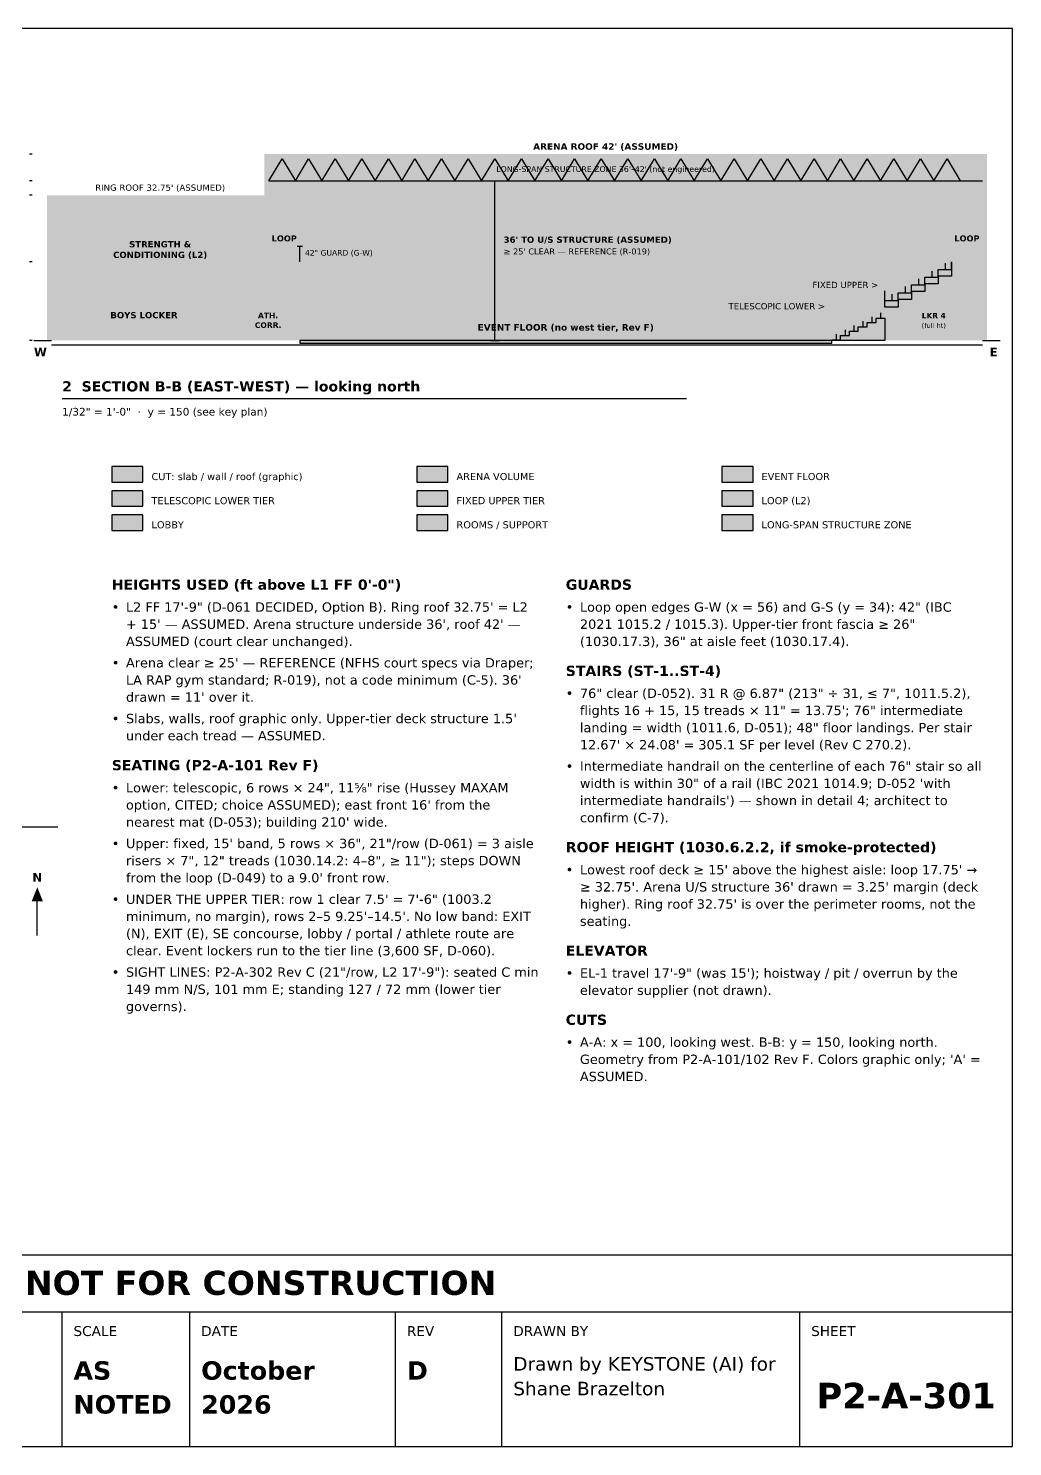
# Model space of a CAD drawing. Header units: inches. Extents: x 0.5 to 16.5, y 0.5 to 10.5.
# Drawn here: x 9.56 to 16.5, y 0.5 to 10.5 of the extents above; entities that cross this region are included whole.
import ezdxf
from ezdxf.enums import TextEntityAlignment as Align

# ---------------------------------------------------------------- set-up
doc = ezdxf.new("R2010")
doc.units = ezdxf.units.IN
doc.header["$MEASUREMENT"] = 0
for name, color, linetype in [('A-ANNO-TEXT', 7, 'Continuous'), ('A-SECT-CUTL', 7, 'Continuous'), ('A-SECT-DATM', 7, 'Continuous'), ('A-SECT-FILL', 7, 'Continuous'), ('A-SECT-GUAR', 7, 'Continuous'), ('A-SECT-IDEN', 7, 'Continuous'), ('G-ANNO-TTLB', 7, 'Continuous')]:
    doc.layers.add(name, color=color, linetype=linetype)
doc.styles.add('KS-BOLD', font='DejaVuSans-Bold.ttf')
doc.styles.add('KS-REG', font='DejaVuSans.ttf')

msp = doc.modelspace()

# ---------------------------------------------------------------- hatches: boundary and pattern name
at = {"layer": 'A-ANNO-TEXT', "true_color": 0x000000}
msp.add_hatch(color=7, dxfattribs=at).paths.add_polyline_path([(9.585, 4.344), (9.625, 4.444), (9.665, 4.344)])
at = {"layer": 'A-SECT-CUTL', "true_color": 0x3c3c3c}
for points in [[(11.225, 9.292), (11.256, 9.292), (11.256, 9.613), (11.225, 9.613)], [(11.256, 9.581), (16.288, 9.581), (16.288, 9.613), (11.256, 9.613)], [(16.288, 8.3), (16.319, 8.3), (16.319, 9.613), (16.288, 9.613)], [(9.694, 8.3), (9.725, 8.3), (9.725, 9.323), (9.694, 9.323)], [(9.725, 9.292), (11.256, 9.292), (11.256, 9.323), (9.725, 9.323)], [(11.241, 8.855), (11.272, 8.855), (11.272, 9.292), (11.241, 9.292)], [(9.725, 8.823), (11.475, 8.823), (11.475, 8.855), (9.725, 8.855)], [(11.014, 8.3), (11.045, 8.3), (11.045, 8.823), (11.014, 8.823)], [(16.069, 8.823), (16.288, 8.823), (16.288, 8.855), (16.069, 8.855)], [(15.569, 8.3), (15.6, 8.3), (15.6, 8.534), (15.569, 8.534)], [(15.6, 8.3), (15.631, 8.3), (15.631, 8.534), (15.6, 8.534)]]:
    msp.add_hatch(color=7, dxfattribs=at).paths.add_polyline_path(points)
at = {"layer": 'A-SECT-CUTL', "true_color": 0xa7b3c3}
msp.add_hatch(color=7, dxfattribs=at).paths.add_polyline_path([(15.6, 8.581), (15.694, 8.581), (15.694, 8.636), (15.787, 8.636), (15.787, 8.691), (15.881, 8.691), (15.881, 8.745), (15.975, 8.745), (15.975, 8.8), (16.069, 8.8), (16.069, 8.855), (16.069, 8.823), (16.069, 8.753), (15.975, 8.753), (15.975, 8.698), (15.881, 8.698), (15.881, 8.644), (15.787, 8.644), (15.787, 8.589), (15.694, 8.589), (15.694, 8.534), (15.6, 8.534)])
at = {"layer": 'A-SECT-CUTL', "true_color": 0xd88a8a}
msp.add_hatch(color=7, dxfattribs=at).paths.add_polyline_path([(15.225, 8.3), (15.225, 8.305), (15.287, 8.305), (15.287, 8.335), (15.35, 8.335), (15.35, 8.365), (15.412, 8.365), (15.412, 8.396), (15.475, 8.396), (15.475, 8.426), (15.537, 8.426), (15.537, 8.456), (15.6, 8.456), (15.6, 8.3)])
at = {"layer": 'A-SECT-CUTL', "true_color": 0xd9b77e}
msp.add_hatch(color=7, dxfattribs=at).paths.add_polyline_path([(11.475, 8.281), (15.225, 8.281), (15.225, 8.3), (11.475, 8.3)])
at = {"layer": 'A-SECT-FILL', "true_color": 0xcfcfcf}
for points in [[(11.256, 9.425), (16.288, 9.425), (16.288, 9.613), (11.256, 9.613)], [(14.45, 6.96), (14.67, 6.96), (14.67, 7.07), (14.45, 7.07)]]:
    msp.add_hatch(color=7, dxfattribs=at).paths.add_polyline_path(points)
at = {"layer": 'A-SECT-FILL', "true_color": 0xe8f0f8}
for points in [[(11.256, 8.3), (16.288, 8.3), (16.288, 9.425), (11.256, 9.425)], [(12.3, 7.3), (12.52, 7.3), (12.52, 7.41), (12.3, 7.41)]]:
    msp.add_hatch(color=7, dxfattribs=at).paths.add_polyline_path(points)
at = {"layer": 'A-SECT-FILL', "true_color": 0xf0ece4}
for points in [[(9.725, 8.855), (11.256, 8.855), (11.256, 9.292), (9.725, 9.292)], [(9.725, 8.3), (11.475, 8.3), (11.475, 8.823), (9.725, 8.823)], [(15.6, 8.3), (16.288, 8.3), (16.288, 8.823), (16.069, 8.823), (16.069, 8.753), (15.975, 8.753), (15.975, 8.698), (15.881, 8.698), (15.881, 8.644), (15.787, 8.644), (15.787, 8.589), (15.694, 8.589), (15.694, 8.534), (15.6, 8.534)], [(12.3, 6.96), (12.52, 6.96), (12.52, 7.07), (12.3, 7.07)]]:
    msp.add_hatch(color=7, dxfattribs=at).paths.add_polyline_path(points)
at = {"layer": 'A-SECT-FILL', "true_color": 0xc8693a}
for points in [[(11.256, 8.855), (11.475, 8.855), (11.475, 8.866), (11.256, 8.866)], [(16.069, 8.855), (16.288, 8.855), (16.288, 8.866), (16.069, 8.866)], [(14.45, 7.13), (14.67, 7.13), (14.67, 7.24), (14.45, 7.24)]]:
    msp.add_hatch(color=7, dxfattribs=at).paths.add_polyline_path(points)
at = {"layer": 'A-SECT-FILL', "true_color": 0x3c3c3c}
msp.add_hatch(color=7, dxfattribs=at).paths.add_polyline_path([(10.15, 7.3), (10.37, 7.3), (10.37, 7.41), (10.15, 7.41)])
at = {"layer": 'A-SECT-FILL', "true_color": 0xd9b77e}
msp.add_hatch(color=7, dxfattribs=at).paths.add_polyline_path([(14.45, 7.3), (14.67, 7.3), (14.67, 7.41), (14.45, 7.41)])
at = {"layer": 'A-SECT-FILL', "true_color": 0xd88a8a}
msp.add_hatch(color=7, dxfattribs=at).paths.add_polyline_path([(10.15, 7.13), (10.37, 7.13), (10.37, 7.24), (10.15, 7.24)])
at = {"layer": 'A-SECT-FILL', "true_color": 0xa7b3c3}
msp.add_hatch(color=7, dxfattribs=at).paths.add_polyline_path([(12.3, 7.13), (12.52, 7.13), (12.52, 7.24), (12.3, 7.24)])
at = {"layer": 'A-SECT-FILL', "true_color": 0xf5e7c6}
msp.add_hatch(color=7, dxfattribs=at).paths.add_polyline_path([(10.15, 6.96), (10.37, 6.96), (10.37, 7.07), (10.15, 7.07)])

# ---------------------------------------------------------------- linework, layer by layer
at = {"layer": 'A-ANNO-TEXT'}
for p, q in [((9.8, 7.89), (14.2, 7.89)), ((7.07, 4.87), (9.77, 4.87)), ((9.625, 4.104), (9.625, 4.404))]:
    msp.add_line(p, q, dxfattribs=at)
at = {"layer": 'A-SECT-CUTL'}
for p, q in [((11.256, 9.425), (16.288, 9.425)), ((9.6, 8.3), (9.725, 8.3)), ((16.288, 8.3), (16.413, 8.3)), ((9.725, 8.269), (16.288, 8.269))]:
    msp.add_line(p, q, dxfattribs=at)
for points in [[(15.6, 8.581), (15.694, 8.581), (15.694, 8.636), (15.787, 8.636), (15.787, 8.691), (15.881, 8.691), (15.881, 8.745), (15.975, 8.745), (15.975, 8.8), (16.069, 8.8), (16.069, 8.855), (16.069, 8.823), (16.069, 8.753), (15.975, 8.753), (15.975, 8.698), (15.881, 8.698), (15.881, 8.644), (15.787, 8.644), (15.787, 8.589), (15.694, 8.589), (15.694, 8.534), (15.6, 8.534)], [(15.225, 8.3), (15.225, 8.305), (15.287, 8.305), (15.287, 8.335), (15.35, 8.335), (15.35, 8.365), (15.412, 8.365), (15.412, 8.396), (15.475, 8.396), (15.475, 8.426), (15.537, 8.426), (15.537, 8.456), (15.6, 8.456), (15.6, 8.3)], [(11.475, 8.281), (15.225, 8.281), (15.225, 8.3), (11.475, 8.3)]]:
    msp.add_lwpolyline(points, close=True, dxfattribs=at)
at = {"layer": 'A-SECT-DATM'}
for p, q in [((9.59, 9.613), (9.57, 9.613)), ((9.59, 9.425), (9.57, 9.425)), ((12.819, 9.425), (12.881, 9.425)), ((12.85, 8.3), (12.85, 9.425)), ((9.59, 9.323), (9.57, 9.323)), ((9.59, 8.855), (9.57, 8.855)), ((9.59, 8.3), (9.57, 8.3)), ((12.819, 8.3), (12.881, 8.3))]:
    msp.add_line(p, q, dxfattribs=at)
at = {"layer": 'A-SECT-FILL'}
for p, q in [((11.256, 9.425), (11.35, 9.581)), ((11.35, 9.581), (11.444, 9.425)), ((11.444, 9.425), (11.537, 9.581)), ((11.537, 9.581), (11.631, 9.425)), ((11.631, 9.425), (11.725, 9.581)), ((11.725, 9.581), (11.819, 9.425)), ((11.819, 9.425), (11.912, 9.581)), ((11.912, 9.581), (12.006, 9.425)), ((12.006, 9.425), (12.1, 9.581)), ((12.1, 9.581), (12.194, 9.425)), ((12.194, 9.425), (12.287, 9.581)), ((12.287, 9.581), (12.381, 9.425)), ((12.381, 9.425), (12.475, 9.581)), ((12.475, 9.581), (12.569, 9.425)), ((12.569, 9.425), (12.662, 9.581)), ((12.662, 9.581), (12.756, 9.425)), ((12.756, 9.425), (12.85, 9.581)), ((12.85, 9.581), (12.944, 9.425)), ((12.944, 9.425), (13.037, 9.581)), ((13.037, 9.581), (13.131, 9.425)), ((13.131, 9.425), (13.225, 9.581)), ((13.225, 9.581), (13.319, 9.425)), ((13.319, 9.425), (13.412, 9.581)), ((13.412, 9.581), (13.506, 9.425)), ((13.506, 9.425), (13.6, 9.581)), ((13.6, 9.581), (13.694, 9.425)), ((13.694, 9.425), (13.787, 9.581)), ((13.787, 9.581), (13.881, 9.425)), ((13.881, 9.425), (13.975, 9.581)), ((13.975, 9.581), (14.069, 9.425)), ((14.069, 9.425), (14.162, 9.581)), ((14.162, 9.581), (14.256, 9.425)), ((14.256, 9.425), (14.35, 9.581)), ((14.35, 9.581), (14.444, 9.425)), ((14.444, 9.425), (14.537, 9.581)), ((14.537, 9.581), (14.631, 9.425)), ((14.631, 9.425), (14.725, 9.581)), ((14.725, 9.581), (14.819, 9.425)), ((14.819, 9.425), (14.912, 9.581)), ((14.912, 9.581), (15.006, 9.425)), ((15.006, 9.425), (15.1, 9.581)), ((15.1, 9.581), (15.194, 9.425)), ((15.194, 9.425), (15.287, 9.581)), ((15.287, 9.581), (15.381, 9.425)), ((15.381, 9.425), (15.475, 9.581)), ((15.475, 9.581), (15.569, 9.425)), ((15.569, 9.425), (15.662, 9.581)), ((15.662, 9.581), (15.756, 9.425)), ((15.756, 9.425), (15.85, 9.581)), ((15.85, 9.581), (15.944, 9.425)), ((15.944, 9.425), (16.038, 9.581)), ((16.038, 9.581), (16.131, 9.425)), ((16.027, 8.8), (16.027, 8.844)), ((15.839, 8.691), (15.839, 8.734)), ((15.933, 8.745), (15.933, 8.789)), ((15.652, 8.581), (15.652, 8.625)), ((15.745, 8.636), (15.745, 8.68)), ((15.384, 8.365), (15.384, 8.404)), ((15.447, 8.396), (15.447, 8.435)), ((15.509, 8.426), (15.509, 8.465)), ((15.572, 8.456), (15.572, 8.495)), ((15.259, 8.305), (15.259, 8.344)), ((15.322, 8.335), (15.322, 8.374))]:
    msp.add_line(p, q, dxfattribs=at)
for points in [[(10.15, 7.3), (10.37, 7.3), (10.37, 7.41), (10.15, 7.41)], [(12.3, 7.3), (12.52, 7.3), (12.52, 7.41), (12.3, 7.41)], [(14.45, 7.3), (14.67, 7.3), (14.67, 7.41), (14.45, 7.41)], [(10.15, 7.13), (10.37, 7.13), (10.37, 7.24), (10.15, 7.24)], [(12.3, 7.13), (12.52, 7.13), (12.52, 7.24), (12.3, 7.24)], [(14.45, 7.13), (14.67, 7.13), (14.67, 7.24), (14.45, 7.24)], [(10.15, 6.96), (10.37, 6.96), (10.37, 7.07), (10.15, 7.07)], [(12.3, 6.96), (12.52, 6.96), (12.52, 7.07), (12.3, 7.07)], [(14.45, 6.96), (14.67, 6.96), (14.67, 7.07), (14.45, 7.07)]]:
    msp.add_lwpolyline(points, close=True, dxfattribs=at)
at = {"layer": 'A-SECT-GUAR'}
for p, q in [((11.456, 8.964), (11.494, 8.964)), ((11.475, 8.855), (11.475, 8.964)), ((15.6, 8.581), (15.6, 8.649))]:
    msp.add_line(p, q, dxfattribs=at)
at = {"layer": 'G-ANNO-TTLB'}
for p, q in [((0.5, 1.45), (16.5, 1.45)), ((9.8, 0.5), (9.8, 1.45)), ((10.7, 0.5), (10.7, 1.45)), ((12.15, 0.5), (12.15, 1.45)), ((12.9, 0.5), (12.9, 1.45)), ((15, 0.5), (15, 1.45))]:
    msp.add_line(p, q, dxfattribs=at)
for points in [[(0.5, 0.5), (16.5, 0.5), (16.5, 10.5), (0.5, 10.5)], [(0.5, 1.45), (16.5, 1.45), (16.5, 1.85), (0.5, 1.85)]]:
    msp.add_lwpolyline(points, close=True, dxfattribs=at)

# ---------------------------------------------------------------- texts
at = {"layer": 'A-ANNO-TEXT'}
for s, height, style, p in [('2  SECTION B-B (EAST-WEST) — looking north', 0.072, 'KS-BOLD', (9.8, 7.94)), ('1/32" = 1\'-0"  ·  y = 150 (see key plan)', 0.054, 'KS-REG', (9.8, 7.77)), ('CUT: slab / wall / roof (graphic)', 0.05, 'KS-REG', (10.43, 7.315)), ('ARENA VOLUME', 0.05, 'KS-REG', (12.58, 7.315)), ('EVENT FLOOR', 0.05, 'KS-REG', (14.73, 7.315)), ('TELESCOPIC LOWER TIER', 0.05, 'KS-REG', (10.43, 7.145)), ('FIXED UPPER TIER', 0.05, 'KS-REG', (12.58, 7.145)), ('LOOP (L2)', 0.05, 'KS-REG', (14.73, 7.145)), ('LOBBY', 0.05, 'KS-REG', (10.43, 6.975)), ('ROOMS / SUPPORT', 0.05, 'KS-REG', (12.58, 6.975)), ('LONG-SPAN STRUCTURE ZONE', 0.05, 'KS-REG', (14.73, 6.975)), ('HEIGHTS USED (ft above L1 FF 0\'-0")', 0.072, 'KS-BOLD', (10.15, 6.542)), ('GUARDS', 0.072, 'KS-BOLD', (13.35, 6.542)), ('•', 0.066, 'KS-REG', (10.15, 6.387)), ('L2 FF 17\'-9" (D-061 DECIDED, Option B). Ring roof 32.75\' = L2', 0.066, 'KS-REG', (10.25, 6.387)), ('•', 0.066, 'KS-REG', (13.35, 6.387)), ('Loop open edges G-W (x = 56) and G-S (y = 34): 42" (IBC', 0.066, 'KS-REG', (13.45, 6.387)), ("+ 15' — ASSUMED. Arena structure underside 36', roof 42' —", 0.066, 'KS-REG', (10.25, 6.266)), ('2021 1015.2 / 1015.3). Upper-tier front fascia ≥ 26"', 0.066, 'KS-REG', (13.45, 6.266)), ('ASSUMED (court clear unchanged).', 0.066, 'KS-REG', (10.25, 6.145)), ('(1030.17.3), 36" at aisle feet (1030.17.4).', 0.066, 'KS-REG', (13.45, 6.145)), ('•', 0.066, 'KS-REG', (10.15, 5.994)), ("Arena clear ≥ 25' — REFERENCE (NFHS court specs via Draper;", 0.066, 'KS-REG', (10.25, 5.994)), ('STAIRS (ST-1..ST-4)', 0.072, 'KS-BOLD', (13.35, 5.934)), ("LA RAP gym standard; R-019), not a code minimum (C-5). 36'", 0.066, 'KS-REG', (10.25, 5.873)), ("drawn = 11' over it.", 0.066, 'KS-REG', (10.25, 5.752)), ('•', 0.066, 'KS-REG', (13.35, 5.779)), ('76" clear (D-052). 31 R @ 6.87" (213" ÷ 31, ≤ 7", 1011.5.2),', 0.066, 'KS-REG', (13.45, 5.779)), ('flights 16 + 15, 15 treads × 11" = 13.75\'; 76" intermediate', 0.066, 'KS-REG', (13.45, 5.658)), ('•', 0.066, 'KS-REG', (10.15, 5.601)), ("Slabs, walls, roof graphic only. Upper-tier deck structure 1.5'", 0.066, 'KS-REG', (10.25, 5.601)), ('landing = width (1011.6, D-051); 48" floor landings. Per stair', 0.066, 'KS-REG', (13.45, 5.537)), ('under each tread — ASSUMED.', 0.066, 'KS-REG', (10.25, 5.48)), ("12.67' × 24.08' = 305.1 SF per level (Rev C 270.2).", 0.066, 'KS-REG', (13.45, 5.416)), ('SEATING (P2-A-101 Rev F)', 0.072, 'KS-BOLD', (10.15, 5.269)), ('•', 0.066, 'KS-REG', (13.35, 5.265)), ('Intermediate handrail on the centerline of each 76" stair so all', 0.066, 'KS-REG', (13.45, 5.265)), ('width is within 30" of a rail (IBC 2021 1014.9; D-052 \'with', 0.066, 'KS-REG', (13.45, 5.144)), ('•', 0.066, 'KS-REG', (10.15, 5.113)), ('Lower: telescopic, 6 rows × 24", 11⅝" rise (Hussey MAXAM', 0.066, 'KS-REG', (10.25, 5.113)), ("option, CITED; choice ASSUMED); east front 16' from the", 0.066, 'KS-REG', (10.25, 4.992)), ("intermediate handrails') — shown in detail 4; architect to", 0.066, 'KS-REG', (13.45, 5.023)), ("nearest mat (D-053); building 210' wide.", 0.066, 'KS-REG', (10.25, 4.871)), ('confirm (C-7).', 0.066, 'KS-REG', (13.45, 4.902)), ('•', 0.066, 'KS-REG', (10.15, 4.72)), ('Upper: fixed, 15\' band, 5 rows × 36", 21"/row (D-061) = 3 aisle', 0.066, 'KS-REG', (10.25, 4.72)), ('ROOF HEIGHT (1030.6.2.2, if smoke-protected)', 0.072, 'KS-BOLD', (13.35, 4.691)), ('risers × 7", 12" treads (1030.14.2: 4–8", ≥ 11"); steps DOWN', 0.066, 'KS-REG', (10.25, 4.599)), ("Lowest roof deck ≥ 15' above the highest aisle: loop 17.75' →", 0.066, 'KS-REG', (13.45, 4.535)), ("from the loop (D-049) to a 9.0' front row.", 0.066, 'KS-REG', (10.25, 4.478)), ('•', 0.066, 'KS-REG', (13.35, 4.535)), ("≥ 32.75'. Arena U/S structure 36' drawn = 3.25' margin (deck", 0.066, 'KS-REG', (13.45, 4.414)), ('•', 0.066, 'KS-REG', (10.15, 4.327)), ('UNDER THE UPPER TIER: row 1 clear 7.5\' = 7\'-6" (1003.2', 0.066, 'KS-REG', (10.25, 4.327)), ("higher). Ring roof 32.75' is over the perimeter rooms, not the", 0.066, 'KS-REG', (13.45, 4.293)), ("minimum, no margin), rows 2–5 9.25'–14.5'. No low band: EXIT", 0.066, 'KS-REG', (10.25, 4.206)), ('seating.', 0.066, 'KS-REG', (13.45, 4.172)), ('(N), EXIT (E), SE concourse, lobby / portal / athlete route are', 0.066, 'KS-REG', (10.25, 4.085)), ('clear. Event lockers run to the tier line (3,600 SF, D-060).', 0.066, 'KS-REG', (10.25, 3.964)), ('ELEVATOR', 0.072, 'KS-BOLD', (13.35, 3.961)), ('•', 0.066, 'KS-REG', (10.15, 3.813)), ('SIGHT LINES: P2-A-302 Rev C (21"/row, L2 17\'-9"): seated C min', 0.066, 'KS-REG', (10.25, 3.813)), ('•', 0.066, 'KS-REG', (13.35, 3.806)), ('EL-1 travel 17\'-9" (was 15\'); hoistway / pit / overrun by the', 0.066, 'KS-REG', (13.45, 3.806)), ('149 mm N/S, 101 mm E; standing 127 / 72 mm (lower tier', 0.066, 'KS-REG', (10.25, 3.692)), ('elevator supplier (not drawn).', 0.066, 'KS-REG', (13.45, 3.685)), ('governs).', 0.066, 'KS-REG', (10.25, 3.571)), ('CUTS', 0.072, 'KS-BOLD', (13.35, 3.474)), ('•', 0.066, 'KS-REG', (13.35, 3.319)), ('A-A: x = 100, looking west. B-B: y = 150, looking north.', 0.066, 'KS-REG', (13.45, 3.319)), ("Geometry from P2-A-101/102 Rev F. Colors graphic only; 'A' =", 0.066, 'KS-REG', (13.45, 3.198)), ('ASSUMED.', 0.066, 'KS-REG', (13.45, 3.077))]:
    msp.add_text(s, height=height, dxfattribs=dict(at, style=style)).set_placement(p)
at = {"layer": 'A-ANNO-TEXT', "style": 'KS-BOLD'}
msp.add_text('N', height=0.06, dxfattribs=at).set_placement((9.625, 4.484), align=Align.CENTER)
at = {"layer": 'A-SECT-DATM'}
for s, height, style, p in [("36' TO U/S STRUCTURE (ASSUMED)", 0.044, 'KS-BOLD', (12.912, 8.988)), ("≥ 25' CLEAR — REFERENCE (R-019)", 0.042, 'KS-REG', (12.912, 8.906))]:
    msp.add_text(s, height=height, dxfattribs=dict(at, style=style)).set_placement(p)
at = {"layer": 'A-SECT-GUAR', "style": 'KS-REG'}
msp.add_text('42" GUARD (G-W)', height=0.039, dxfattribs=at).set_placement((11.512, 8.898))
at = {"layer": 'A-SECT-IDEN'}
for s, height, style, p in [("ARENA ROOF 42' (ASSUMED)", 0.046, 'KS-BOLD', (13.631, 9.644)), ("LONG-SPAN STRUCTURE ZONE 36'–42' (not engineered)", 0.04, 'KS-REG', (13.631, 9.488)), ("RING ROOF 32.75' (ASSUMED)", 0.044, 'KS-REG', (10.491, 9.355)), ('STRENGTH &', 0.044, 'KS-BOLD', (10.491, 8.956)), ('LOOP', 0.042, 'KS-BOLD', (11.366, 8.998)), ('LOOP', 0.042, 'KS-BOLD', (16.178, 8.998)), ('CONDITIONING (L2)', 0.044, 'KS-BOLD', (10.491, 8.881)), ('BOYS LOCKER', 0.044, 'KS-BOLD', (10.377, 8.456)), ('CORR.', 0.039, 'KS-BOLD', (11.252, 8.388)), ('ATH.', 0.039, 'KS-BOLD', (11.252, 8.456)), ('EVENT FLOOR (no west tier, Rev F)', 0.046, 'KS-BOLD', (13.35, 8.369)), ('(full ht)', 0.034, 'KS-REG', (15.944, 8.388)), ('LKR 4', 0.038, 'KS-BOLD', (15.944, 8.456)), ('W', 0.06, 'KS-BOLD', (9.647, 8.188)), ('E', 0.06, 'KS-BOLD', (16.366, 8.188))]:
    msp.add_text(s, height=height, dxfattribs=dict(at, style=style)).set_placement(p, align=Align.CENTER)
at = {"layer": 'A-SECT-IDEN', "style": 'KS-REG'}
for s, p in [('FIXED UPPER >', (15.553, 8.669)), ('TELESCOPIC LOWER >', (15.178, 8.519))]:
    msp.add_text(s, height=0.044, dxfattribs=at).set_placement(p, align=Align.RIGHT)
at = {"layer": 'G-ANNO-TTLB', "style": 'KS-BOLD'}
for s, height, p in [('PRELIMINARY — CONCEPTUAL DESIGN — NOT FOR CONSTRUCTION', 0.17, (8.5, 1.57)), ('P2-A-301', 0.18, (15.75, 0.77))]:
    msp.add_text(s, height=height, dxfattribs=at).set_placement(p, align=Align.CENTER)
at = {"layer": 'G-ANNO-TTLB'}
for s, height, style, p in [('SCALE', 0.07, 'KS-REG', (9.88, 1.28)), ('DATE', 0.07, 'KS-REG', (10.78, 1.28)), ('REV', 0.07, 'KS-REG', (12.23, 1.28)), ('DRAWN BY', 0.07, 'KS-REG', (12.98, 1.28)), ('SHEET', 0.07, 'KS-REG', (15.08, 1.28)), ('AS', 0.13, 'KS-BOLD', (9.88, 0.972)), ('October', 0.13, 'KS-BOLD', (10.78, 0.972)), ('D', 0.13, 'KS-BOLD', (12.23, 0.972)), ('Drawn by KEYSTONE (AI) for', 0.095, 'KS-REG', (12.98, 1.036)), ('Shane Brazelton', 0.095, 'KS-REG', (12.98, 0.862)), ('NOTED', 0.13, 'KS-BOLD', (9.88, 0.733)), ('2026', 0.13, 'KS-BOLD', (10.78, 0.733))]:
    msp.add_text(s, height=height, dxfattribs=dict(at, style=style)).set_placement(p)

doc.saveas('drawing.dxf')
